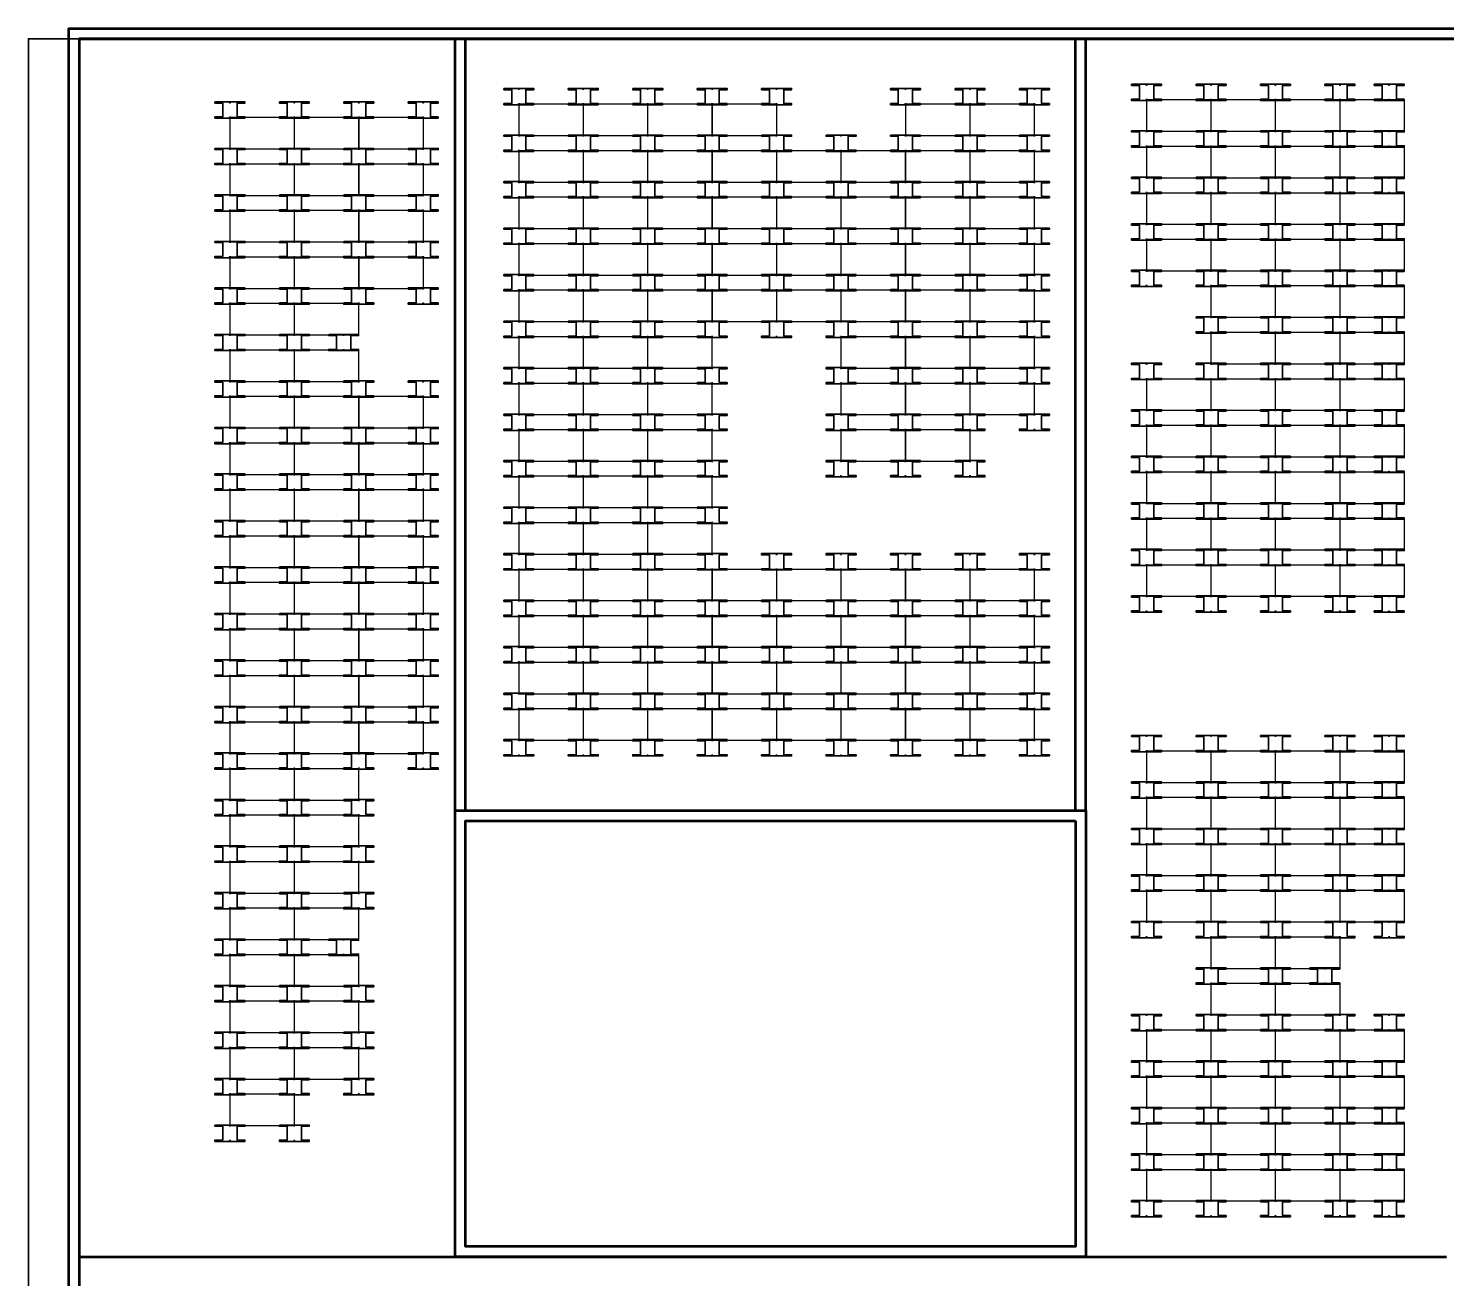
# Model space of a CAD drawing. Header units: inches. Extents: x 3811 to 6882, y 427 to 5058.
# Drawn here: x 3811 to 5517, y 3555 to 5058 of the extents above; entities that cross this region are included whole.
import ezdxf

# ---------------------------------------------------------------- set-up
doc = ezdxf.new("R2010")
doc.units = ezdxf.units.IN
doc.header["$LTSCALE"] = 50
doc.header["$MEASUREMENT"] = 0
for name, color, linetype, lineweight in [('B-BUILDING', 194, 'Continuous', 53), ('CLAMPS', 4, 'Continuous', 9), ('E-PANELS', 140, 'Continuous', 30), ('E3-ECOFEET', 254, 'Continuous', 35), ('IFI PERIMETER', 6, 'FENCE', 35)]:
    doc.layers.add(name, color=color, linetype=linetype, lineweight=lineweight)
doc.styles.get("Standard").update_dxf_attribs({"font": 'arial.ttf'})
doc.linetypes.add('FENCE', pattern='A,0.5,-0.1,["X",Standard,S=0.1,R=0,X=-0.035,Y=-0.05],-0.1', length=0.7)

# ---------------------------------------------------------------- blocks, each defined once
blk = doc.blocks.new('JA 320W 10DEG')
at = {"layer": 'E-PANELS'}
blk.add_lwpolyline([(0, 0), (77.01, 0), (77.01, -38.44), (0, -38.44)], close=True, dxfattribs=at)
blk = doc.blocks.new('*U2')
at = {"layer": 'E3-ECOFEET', "color": 5}
for points in [[(0, 0), (0, -1.5), (9.4, -1.5), (9.4, -18.1), (0, -18.1), (0, -19.6), (36, -19.6), (36, -18.1), (26.6, -18.1), (26.6, -1.5), (36, -1.5), (36, 0), (0, 0)], [(8.8, -8.1), (8.9, -8.1)]]:
    blk.add_lwpolyline(points, dxfattribs=at)
at = {"layer": 'E3-ECOFEET'}
for points in [[(17.2, -1), (17.7, -1), (17.7, -0.5)], [(18.2, -0.5), (18.2, -1), (18.7, -1)], [(17.2, -18.5), (17.7, -18.5), (17.7, -19)], [(18.2, -19), (18.2, -18.5), (18.7, -18.5)]]:
    blk.add_lwpolyline(points, dxfattribs=at)
blk = doc.blocks.new('EF3 Clamp')
at = {"color": 30}
blk.add_circle((1499.1, 687.8), 0.5, dxfattribs=at)
blk = doc.blocks.new('Griswold School')
for points in [[(5601.6, 22902.1), (5601.6, 23386.5), (6601.2, 23386.5), (6601.2, 22420.1), (6783.4, 22420.1), (6783.4, 21469.6), (6580.4, 21469.6), (6580.4, 21045.4), (5839.2, 21045.4), (5839.2, 21093.9), (2152.4, 21093.9), (2152.4, 22786.5), (3403.3, 22786.5), (3403.3, 22763.5), (3618.1, 22763.5), (3618.1, 22787), (5468.6, 22787), (5468.6, 22902.1), (6600.4, 22902.1)], [(2164.9, 22774), (2164.9, 21106.4), (5851.7, 21106.4), (5851.7, 21057.8), (6567.9, 21057.8), (6567.9, 21482.1), (6770.9, 21482.1), (6770.9, 22407.6), (6588.7, 22407.6), (6588.7, 23374), (5614.1, 23374), (5614.1, 22902.1)]]:
    blk.add_lwpolyline(points)
for points in [[(3093.1, 22317.2), (3629.8, 22317.2), (3629.8, 21558.7), (3093.1, 21558.7)], [(3105.6, 22304.8), (3617.3, 22304.8), (3617.3, 21571.2), (3105.6, 21571.2)]]:
    blk.add_lwpolyline(points, close=True)

msp = doc.modelspace()

# ---------------------------------------------------------------- linework, layer by layer
at = {"layer": 'B-BUILDING'}
for p, q in [((3872, 5045.9), (6882.1, 5045.9)), ((4324.3, 4117.7), (4324.3, 5045.9)), ((4336.7, 4117.7), (4336.7, 5045.9)), ((5070.3, 4117.7), (5070.3, 5045.9)), ((5082.8, 4117.7), (5082.8, 5045.9)), ((3872, 3581), (5516.6, 3581))]:
    msp.add_line(p, q, dxfattribs=at)
at = {"layer": 'IFI PERIMETER'}
msp.add_lwpolyline([(3810.9, 448.2), (6882.1, 448.2), (6882.1, 5045.9), (3810.9, 5045.9)], close=True, dxfattribs=at)

# ---------------------------------------------------------------- block references
at = {"layer": 'B-BUILDING', "rotation": 270}
msp.add_blockref('Griswold School', (-17234.4, 7210.8), dxfattribs=at)
at = {"layer": 'CLAMPS'}
for p in [(2918.7, 4279.7), (2962.2, 4279.7), (2996.2, 4279.7), (3039.7, 4279.7), (3073.7, 4279.7), (3117.2, 4279.7), (3151.2, 4279.7), (3194.8, 4279.7), (3349.8, 4279.7), (3383.8, 4279.7), (3427.3, 4279.7), (3461.3, 4279.7), (3504.8, 4279.7), (3673.7, 4284.9), (3717.2, 4284.9), (3751.2, 4284.9), (3794.7, 4284.9), (3828.7, 4284.9), (3872.2, 4284.9), (3906.2, 4284.9), (3931.5, 4284.9), (3965.5, 4284.9), (2571.2, 4263.7), (2614.7, 4263.7), (2648.7, 4263.7), (2692.3, 4263.7), (2726.3, 4263.7), (2769.8, 4263.7), (2918.7, 4241.3), (2962.2, 4241.3), (2996.2, 4241.3), (3039.7, 4241.3), (3073.7, 4241.3), (3117.2, 4241.3), (3151.2, 4241.3), (3194.8, 4241.3), (3349.8, 4241.3), (3383.8, 4241.3), (3427.3, 4241.3), (3461.3, 4241.3), (3504.8, 4241.3), (3673.7, 4246.4), (3717.2, 4246.4), (3751.2, 4246.4), (3794.7, 4246.4), (3828.7, 4246.4), (3872.2, 4246.4), (3906.2, 4246.4), (3931.5, 4246.4), (3965.5, 4246.4), (2571.2, 4225.2), (2614.7, 4225.2), (2648.7, 4225.2), (2692.3, 4225.2), (2726.3, 4225.2), (2769.8, 4225.2), (3673.7, 4228.9), (3717.2, 4228.9), (3751.2, 4228.9), (3794.7, 4228.9), (3828.7, 4228.9), (3872.2, 4228.9), (3906.2, 4228.9), (3931.5, 4228.9), (3965.5, 4228.9), (2571.2, 4207.7), (2614.7, 4207.7), (2648.7, 4207.7), (2692.3, 4207.7), (2726.3, 4207.7), (2769.8, 4207.7), (2918.7, 4223.8), (2962.2, 4223.8), (2996.2, 4223.8), (3039.7, 4223.8), (3073.7, 4223.8), (3117.2, 4223.8), (3151.2, 4223.8), (3194.8, 4223.8), (3228.8, 4223.8), (3272.3, 4223.8), (3306.3, 4223.8), (3349.8, 4223.8), (3383.8, 4223.8), (3427.3, 4223.8), (3461.3, 4223.8), (3504.8, 4223.8), (3673.7, 4190.5), (3717.2, 4190.5), (3751.2, 4190.5), (3794.7, 4190.5), (3828.7, 4190.5), (3872.2, 4190.5), (3906.2, 4190.5), (3931.5, 4190.5), (3965.5, 4190.5), (2918.7, 4185.3), (2962.2, 4185.3), (2996.2, 4185.3), (3039.7, 4185.3), (3073.7, 4185.3), (3117.2, 4185.3), (3151.2, 4185.3), (3194.8, 4185.3), (3228.8, 4185.3), (3272.3, 4185.3), (3306.3, 4185.3), (3349.8, 4185.3), (3383.8, 4185.3), (3427.3, 4185.3), (3461.3, 4185.3), (3504.8, 4185.3), (3673.7, 4173), (3717.2, 4173), (3751.2, 4173), (3794.7, 4173), (3828.7, 4173), (3872.2, 4173), (3906.2, 4173), (3931.5, 4173), (3965.5, 4173), (2571.2, 4169.3), (2614.7, 4169.3), (2648.7, 4169.3), (2692.3, 4169.3), (2726.3, 4169.3), (2769.8, 4169.3), (2918.7, 4167.8), (2962.2, 4167.8), (2996.2, 4167.8), (3039.7, 4167.8), (3073.7, 4167.8), (3117.2, 4167.8), (3151.2, 4167.8), (3194.8, 4167.8), (3228.8, 4167.8), (3272.3, 4167.8), (3306.3, 4167.8), (3349.8, 4167.8), (3383.8, 4167.8), (3427.3, 4167.8), (3461.3, 4167.8), (3504.8, 4167.8), (2571.2, 4151.8), (2614.7, 4151.8), (2648.7, 4151.8), (2692.3, 4151.8), (2726.3, 4151.8), (2769.8, 4151.8), (2918.7, 4129.4), (2962.2, 4129.4), (2996.2, 4129.4), (3039.7, 4129.4), (3073.7, 4129.4), (3117.2, 4129.4), (3151.2, 4129.4), (3194.8, 4129.4), (3228.8, 4129.4), (3272.3, 4129.4), (3306.3, 4129.4), (3349.8, 4129.4), (3383.8, 4129.4), (3427.3, 4129.4), (3461.3, 4129.4), (3504.8, 4129.4), (3673.7, 4134.6), (3717.2, 4134.6), (3751.2, 4134.6), (3794.7, 4134.6), (3828.7, 4134.6), (3872.2, 4134.6), (3906.2, 4134.6), (3931.5, 4134.6), (3965.5, 4134.6), (2571.2, 4113.4), (2614.7, 4113.4), (2648.7, 4113.4), (2692.3, 4113.4), (2726.3, 4113.4), (2769.8, 4113.4), (2918.7, 4111.9), (2962.2, 4111.9), (2996.2, 4111.9), (3039.7, 4111.9), (3073.7, 4111.9), (3117.2, 4111.9), (3151.2, 4111.9), (3194.8, 4111.9), (3228.8, 4111.9), (3272.3, 4111.9), (3306.3, 4111.9), (3349.8, 4111.9), (3383.8, 4111.9), (3427.3, 4111.9), (3461.3, 4111.9), (3504.8, 4111.9), (3673.7, 4117.1), (3717.2, 4117.1), (3751.2, 4117.1), (3794.7, 4117.1), (3828.7, 4117.1), (3872.2, 4117.1), (3906.2, 4117.1), (3931.5, 4117.1), (3965.5, 4117.1), (2571.2, 4095.9), (2614.7, 4095.9), (2648.7, 4095.9), (2692.3, 4095.9), (2726.3, 4095.9), (2769.8, 4095.9), (2918.7, 4073.5), (2962.2, 4073.5), (2996.2, 4073.5), (3039.7, 4073.5), (3073.7, 4073.5), (3117.2, 4073.5), (3151.2, 4073.5), (3194.8, 4073.5), (3228.8, 4073.5), (3272.3, 4073.5), (3306.3, 4073.5), (3349.8, 4073.5), (3383.8, 4073.5), (3427.3, 4073.5), (3461.3, 4073.5), (3504.8, 4073.5), (3673.7, 4078.6), (3717.2, 4078.6), (3751.2, 4078.6), (3794.7, 4078.6), (3828.7, 4078.6), (3872.2, 4078.6), (3906.2, 4078.6), (3931.5, 4078.6), (3965.5, 4078.6), (2571.2, 4057.4), (2614.7, 4057.4), (2648.7, 4057.4), (2692.3, 4057.4), (2726.3, 4057.4), (2769.8, 4057.4), (2918.7, 4056), (2962.2, 4056), (2996.2, 4056), (3039.7, 4056), (3073.7, 4056), (3117.2, 4056), (3151.2, 4056), (3194.8, 4056), (3228.8, 4056), (3272.3, 4056), (3306.3, 4056), (3349.8, 4056), (3383.8, 4056), (3427.3, 4056), (3461.3, 4056), (3504.8, 4056), (3751.2, 4061.1), (3794.7, 4061.1), (3828.7, 4061.1), (3872.2, 4061.1), (3906.2, 4061.1), (3931.5, 4061.1), (3965.5, 4061.1), (2571.2, 4039.9), (2614.7, 4039.9), (2648.7, 4039.9), (2692.3, 4039.9), (2726.3, 4039.9), (3751.2, 4022.7), (3794.7, 4022.7), (3828.7, 4022.7), (3872.2, 4022.7), (3906.2, 4022.7), (3931.5, 4022.7), (3965.5, 4022.7), (2918.7, 4017.5), (2962.2, 4017.5), (2996.2, 4017.5), (3039.7, 4017.5), (3073.7, 4017.5), (3117.2, 4017.5), (3151.2, 4017.5), (3194.8, 4017.5), (3228.8, 4017.5), (3272.3, 4017.5), (3306.3, 4017.5), (3349.8, 4017.5), (3383.8, 4017.5), (3427.3, 4017.5), (3461.3, 4017.5), (3504.8, 4017.5), (3751.2, 4005.2), (3794.7, 4005.2), (3828.7, 4005.2), (3872.2, 4005.2), (3906.2, 4005.2), (3931.5, 4005.2), (3965.5, 4005.2), (2571.2, 4001.5), (2614.7, 4001.5), (2648.7, 4001.5), (2674, 4001.5), (2708, 4001.5), (2918.7, 4000), (2962.2, 4000), (2996.2, 4000), (3039.7, 4000), (3073.7, 4000), (3117.2, 4000), (3306.3, 4000), (3349.8, 4000), (3383.8, 4000), (3427.3, 4000), (3461.3, 4000), (3504.8, 4000), (2571.2, 3984), (2614.7, 3984), (2648.7, 3984), (2674, 3984), (2708, 3984), (2918.7, 3961.6), (2962.2, 3961.6), (2996.2, 3961.6), (3039.7, 3961.6), (3073.7, 3961.6), (3117.2, 3961.6), (3306.3, 3961.6), (3349.8, 3961.6), (3383.8, 3961.6), (3427.3, 3961.6), (3461.3, 3961.6), (3504.8, 3961.6), (3751.2, 3966.8), (3794.7, 3966.8), (3828.7, 3966.8), (3872.2, 3966.8), (3906.2, 3966.8), (3931.5, 3966.8), (3965.5, 3966.8), (2571.2, 3945.6), (2614.7, 3945.6), (2648.7, 3945.6), (2692.3, 3945.6), (2726.3, 3945.6), (2769.8, 3945.6), (2918.7, 3944.1), (2962.2, 3944.1), (2996.2, 3944.1), (3039.7, 3944.1), (3073.7, 3944.1), (3117.2, 3944.1), (3306.3, 3944.1), (3349.8, 3944.1), (3383.8, 3944.1), (3427.3, 3944.1), (3461.3, 3944.1), (3504.8, 3944.1), (3673.7, 3949.3), (3717.2, 3949.3), (3751.2, 3949.3), (3794.7, 3949.3), (3828.7, 3949.3), (3872.2, 3949.3), (3906.2, 3949.3), (3931.5, 3949.3), (3965.5, 3949.3), (2571.2, 3928.1), (2614.7, 3928.1), (2648.7, 3928.1), (2692.3, 3928.1), (2726.3, 3928.1), (2769.8, 3928.1), (2918.7, 3905.7), (2962.2, 3905.7), (2996.2, 3905.7), (3039.7, 3905.7), (3073.7, 3905.7), (3117.2, 3905.7), (3306.3, 3905.7), (3349.8, 3905.7), (3383.8, 3905.7), (3427.3, 3905.7), (3461.3, 3905.7), (3504.8, 3905.7), (3673.7, 3910.8), (3717.2, 3910.8), (3751.2, 3910.8), (3794.7, 3910.8), (3828.7, 3910.8), (3872.2, 3910.8), (3906.2, 3910.8), (3931.5, 3910.8), (3965.5, 3910.8), (2571.2, 3889.6), (2614.7, 3889.6), (2648.7, 3889.6), (2692.3, 3889.6), (2726.3, 3889.6), (2769.8, 3889.6), (2918.7, 3888.2), (2962.2, 3888.2), (2996.2, 3888.2), (3039.7, 3888.2), (3073.7, 3888.2), (3117.2, 3888.2), (3306.3, 3888.2), (3349.8, 3888.2), (3383.8, 3888.2), (3427.3, 3888.2), (3673.7, 3893.3), (3717.2, 3893.3), (3751.2, 3893.3), (3794.7, 3893.3), (3828.7, 3893.3), (3872.2, 3893.3), (3906.2, 3893.3), (3931.5, 3893.3), (3965.5, 3893.3), (2571.2, 3872.1), (2614.7, 3872.1), (2648.7, 3872.1), (2692.3, 3872.1), (2726.3, 3872.1), (2769.8, 3872.1), (2918.7, 3849.7), (2962.2, 3849.7), (2996.2, 3849.7), (3039.7, 3849.7), (3073.7, 3849.7), (3117.2, 3849.7), (3306.3, 3849.7), (3349.8, 3849.7), (3383.8, 3849.7), (3427.3, 3849.7), (3673.7, 3854.9), (3717.2, 3854.9), (3751.2, 3854.9), (3794.7, 3854.9), (3828.7, 3854.9), (3872.2, 3854.9), (3906.2, 3854.9), (3931.5, 3854.9), (3965.5, 3854.9), (2571.2, 3833.7), (2614.7, 3833.7), (2648.7, 3833.7), (2692.3, 3833.7), (2726.3, 3833.7), (2769.8, 3833.7), (2918.7, 3832.2), (2962.2, 3832.2), (2996.2, 3832.2), (3039.7, 3832.2), (3073.7, 3832.2), (3117.2, 3832.2), (3673.7, 3837.4), (3717.2, 3837.4), (3751.2, 3837.4), (3794.7, 3837.4), (3828.7, 3837.4), (3872.2, 3837.4), (3906.2, 3837.4), (3931.5, 3837.4), (3965.5, 3837.4), (2571.2, 3816.2), (2614.7, 3816.2), (2648.7, 3816.2), (2692.3, 3816.2), (2726.3, 3816.2), (2769.8, 3816.2), (3673.7, 3798.9), (3717.2, 3798.9), (3751.2, 3798.9), (3794.7, 3798.9), (3828.7, 3798.9), (3872.2, 3798.9), (3906.2, 3798.9), (3931.5, 3798.9), (3965.5, 3798.9), (2918.7, 3793.8), (2962.2, 3793.8), (2996.2, 3793.8), (3039.7, 3793.8), (3073.7, 3793.8), (3117.2, 3793.8), (3673.7, 3781.5), (3717.2, 3781.5), (3751.2, 3781.5), (3794.7, 3781.5), (3828.7, 3781.5), (3872.2, 3781.5), (3906.2, 3781.5), (3931.5, 3781.5), (3965.5, 3781.5), (2571.2, 3777.7), (2614.7, 3777.7), (2648.7, 3777.7), (2692.3, 3777.7), (2726.3, 3777.7), (2769.8, 3777.7), (2918.7, 3776.3), (2962.2, 3776.3), (2996.2, 3776.3), (3039.7, 3776.3), (3073.7, 3776.3), (3117.2, 3776.3), (2571.2, 3760.3), (2614.7, 3760.3), (2648.7, 3760.3), (2692.3, 3760.3), (2726.3, 3760.3), (2769.8, 3760.3), (2918.7, 3737.9), (2962.2, 3737.9), (2996.2, 3737.9), (3039.7, 3737.9), (3073.7, 3737.9), (3117.2, 3737.9), (3673.7, 3743), (3717.2, 3743), (3751.2, 3743), (3794.7, 3743), (3828.7, 3743), (3872.2, 3743), (3906.2, 3743), (3931.5, 3743), (3965.5, 3743), (2571.2, 3721.8), (2614.7, 3721.8), (2648.7, 3721.8), (2692.3, 3721.8), (2726.3, 3721.8), (2769.8, 3721.8), (2918.7, 3720.4), (2962.2, 3720.4), (2996.2, 3720.4), (3039.7, 3720.4), (3073.7, 3720.4), (3117.2, 3720.4), (3151.2, 3720.4), (3194.8, 3720.4), (3228.8, 3720.4), (3272.3, 3720.4), (3306.3, 3720.4), (3349.8, 3720.4), (3383.8, 3720.4), (3427.3, 3720.4), (3461.3, 3720.4), (3504.8, 3720.4), (3673.7, 3725.5), (3717.2, 3725.5), (3751.2, 3725.5), (3794.7, 3725.5), (3828.7, 3725.5), (3872.2, 3725.5), (3906.2, 3725.5), (3931.5, 3725.5), (3965.5, 3725.5), (2571.2, 3704.3), (2614.7, 3704.3), (2648.7, 3704.3), (2692.3, 3704.3), (2726.3, 3704.3), (2769.8, 3704.3), (2918.7, 3681.9), (2962.2, 3681.9), (2996.2, 3681.9), (3039.7, 3681.9), (3073.7, 3681.9), (3117.2, 3681.9), (3151.2, 3681.9), (3194.8, 3681.9), (3228.8, 3681.9), (3272.3, 3681.9), (3306.3, 3681.9), (3349.8, 3681.9), (3383.8, 3681.9), (3427.3, 3681.9), (3461.3, 3681.9), (3504.8, 3681.9), (3673.7, 3687.1), (3717.2, 3687.1), (3751.2, 3687.1), (3794.7, 3687.1), (3828.7, 3687.1), (3872.2, 3687.1), (3906.2, 3687.1), (3931.5, 3687.1), (3965.5, 3687.1), (2571.2, 3665.9), (2614.7, 3665.9), (2648.7, 3665.9), (2692.3, 3665.9), (2726.3, 3665.9), (2769.8, 3665.9), (2918.7, 3664.4), (2962.2, 3664.4), (2996.2, 3664.4), (3039.7, 3664.4), (3073.7, 3664.4), (3117.2, 3664.4), (3151.2, 3664.4), (3194.8, 3664.4), (3228.8, 3664.4), (3272.3, 3664.4), (3306.3, 3664.4), (3349.8, 3664.4), (3383.8, 3664.4), (3427.3, 3664.4), (3461.3, 3664.4), (3504.8, 3664.4), (2571.2, 3648.4), (2614.7, 3648.4), (2648.7, 3648.4), (2692.3, 3648.4), (2726.3, 3648.4), (2769.8, 3648.4), (2918.7, 3626), (2962.2, 3626), (2996.2, 3626), (3039.7, 3626), (3073.7, 3626), (3117.2, 3626), (3151.2, 3626), (3194.8, 3626), (3228.8, 3626), (3272.3, 3626), (3306.3, 3626), (3349.8, 3626), (3383.8, 3626), (3427.3, 3626), (3461.3, 3626), (3504.8, 3626), (2571.2, 3609.9), (2614.7, 3609.9), (2648.7, 3609.9), (2692.3, 3609.9), (2726.3, 3609.9), (2769.8, 3609.9), (2918.7, 3608.5), (2962.2, 3608.5), (2996.2, 3608.5), (3039.7, 3608.5), (3073.7, 3608.5), (3117.2, 3608.5), (3151.2, 3608.5), (3194.8, 3608.5), (3228.8, 3608.5), (3272.3, 3608.5), (3306.3, 3608.5), (3349.8, 3608.5), (3383.8, 3608.5), (3427.3, 3608.5), (3461.3, 3608.5), (3504.8, 3608.5), (2571.2, 3592.5), (2614.7, 3592.5), (2648.7, 3592.5), (2692.3, 3592.5), (2726.3, 3592.5), (2769.8, 3592.5), (2918.7, 3570), (2962.2, 3570), (2996.2, 3570), (3039.7, 3570), (3073.7, 3570), (3117.2, 3570), (3151.2, 3570), (3194.8, 3570), (3228.8, 3570), (3272.3, 3570), (3306.3, 3570), (3349.8, 3570), (3383.8, 3570), (3427.3, 3570), (3461.3, 3570), (3504.8, 3570), (2571.2, 3554), (2614.7, 3554), (2648.7, 3554), (2692.3, 3554), (2726.3, 3554), (2769.8, 3554), (2918.7, 3552.6), (2962.2, 3552.6), (2996.2, 3552.6), (3039.7, 3552.6), (3073.7, 3552.6), (3117.2, 3552.6), (3151.2, 3552.6), (3194.8, 3552.6), (3228.8, 3552.6), (3272.3, 3552.6), (3306.3, 3552.6), (3349.8, 3552.6), (3383.8, 3552.6), (3427.3, 3552.6), (3461.3, 3552.6), (3504.8, 3552.6), (2571.2, 3536.5), (2614.7, 3536.5), (2648.7, 3536.5), (2692.3, 3536.5), (2726.3, 3536.5), (2769.8, 3536.5), (2918.7, 3514.1), (2962.2, 3514.1), (2996.2, 3514.1), (3039.7, 3514.1), (3073.7, 3514.1), (3117.2, 3514.1), (3151.2, 3514.1), (3194.8, 3514.1), (3228.8, 3514.1), (3272.3, 3514.1), (3306.3, 3514.1), (3349.8, 3514.1), (3383.8, 3514.1), (3427.3, 3514.1), (3461.3, 3514.1), (3504.8, 3514.1), (2571.2, 3498.1), (2614.7, 3498.1), (2648.7, 3498.1), (2692.3, 3498.1), (2726.3, 3498.1), (2769.8, 3498.1), (2918.7, 3496.6), (2962.2, 3496.6), (2996.2, 3496.6), (3039.7, 3496.6), (3073.7, 3496.6), (3639.7, 3501.8), (3673.7, 3501.8), (3717.2, 3501.8), (3751.2, 3501.8), (3794.7, 3501.8), (3828.7, 3501.8), (3872.2, 3501.8), (3906.2, 3501.8), (3931.5, 3501.8), (3965.5, 3501.8), (2571.2, 3480.6), (2614.7, 3480.6), (2648.7, 3480.6), (2692.3, 3480.6), (3639.7, 3463.3), (3673.7, 3463.3), (3717.2, 3463.3), (3751.2, 3463.3), (3794.7, 3463.3), (3828.7, 3463.3), (3872.2, 3463.3), (3906.2, 3463.3), (3931.5, 3463.3), (3965.5, 3463.3), (2571.2, 3442.1), (2614.7, 3442.1), (2648.7, 3442.1), (2692.3, 3442.1), (3639.7, 3445.8), (3673.7, 3445.8), (3717.2, 3445.8), (3751.2, 3445.8), (3794.7, 3445.8), (3828.7, 3445.8), (3872.2, 3445.8), (3906.2, 3445.8), (3931.5, 3445.8), (3965.5, 3445.8), (2571.2, 3424.6), (2614.7, 3424.6), (2648.7, 3424.6), (2692.3, 3424.6), (3639.7, 3407.4), (3673.7, 3407.4), (3717.2, 3407.4), (3751.2, 3407.4), (3794.7, 3407.4), (3828.7, 3407.4), (3872.2, 3407.4), (3906.2, 3407.4), (3931.5, 3407.4), (3965.5, 3407.4), (3639.7, 3389.9), (3673.7, 3389.9), (3717.2, 3389.9), (3751.2, 3389.9), (3794.7, 3389.9), (3828.7, 3389.9), (3872.2, 3389.9), (3906.2, 3389.9), (3931.5, 3389.9), (3965.5, 3389.9), (2571.2, 3386.2), (2614.7, 3386.2), (2648.7, 3386.2), (2692.3, 3386.2), (2571.2, 3368.7), (2614.7, 3368.7), (2648.7, 3368.7), (2692.3, 3368.7), (3639.7, 3351.5), (3673.7, 3351.5), (3717.2, 3351.5), (3751.2, 3351.5), (3794.7, 3351.5), (3828.7, 3351.5), (3872.2, 3351.5), (3906.2, 3351.5), (3931.5, 3351.5), (3965.5, 3351.5), (2571.2, 3330.3), (2614.7, 3330.3), (2648.7, 3330.3), (2692.3, 3330.3), (3639.7, 3334), (3673.7, 3334), (3717.2, 3334), (3751.2, 3334), (3794.7, 3334), (3828.7, 3334), (3872.2, 3334), (3906.2, 3334), (3931.5, 3334), (3965.5, 3334), (2571.2, 3312.8), (2614.7, 3312.8), (2648.7, 3312.8), (2692.3, 3312.8), (3639.7, 3295.5), (3673.7, 3295.5), (3717.2, 3295.5), (3751.2, 3295.5), (3794.7, 3295.5), (3828.7, 3295.5), (3872.2, 3295.5), (3906.2, 3295.5), (3931.5, 3295.5), (3965.5, 3295.5), (2571.2, 3274.3), (2614.7, 3274.3), (2648.7, 3274.3), (2674, 3274.3), (2708, 3274.3), (3751.2, 3278), (3794.7, 3278), (3828.7, 3278), (3872.2, 3278), (3906.2, 3278), (2571.2, 3256.8), (2614.7, 3256.8), (2648.7, 3256.8), (2674, 3256.8), (2708, 3256.8), (3751.2, 3239.6), (3794.7, 3239.6), (3828.7, 3239.6), (3854, 3239.6), (3888, 3239.6), (2571.2, 3218.4), (2614.7, 3218.4), (2648.7, 3218.4), (2692.3, 3218.4), (3751.2, 3222.1), (3794.7, 3222.1), (3828.7, 3222.1), (3854, 3222.1), (3888, 3222.1), (2571.2, 3200.9), (2614.7, 3200.9), (2648.7, 3200.9), (2692.3, 3200.9), (3751.2, 3183.7), (3794.7, 3183.7), (3828.7, 3183.7), (3872.2, 3183.7), (3906.2, 3183.7), (2571.2, 3162.5), (2614.7, 3162.5), (2648.7, 3162.5), (2692.3, 3162.5), (3639.7, 3166.2), (3673.7, 3166.2), (3717.2, 3166.2), (3751.2, 3166.2), (3794.7, 3166.2), (3828.7, 3166.2), (3872.2, 3166.2), (3906.2, 3166.2), (3931.5, 3166.2), (3965.5, 3166.2), (2571.2, 3145), (2614.7, 3145), (2648.7, 3145), (2692.3, 3145), (3639.7, 3127.7), (3673.7, 3127.7), (3717.2, 3127.7), (3751.2, 3127.7), (3794.7, 3127.7), (3828.7, 3127.7), (3872.2, 3127.7), (3906.2, 3127.7), (3931.5, 3127.7), (3965.5, 3127.7), (2571.2, 3106.5), (2614.7, 3106.5), (2648.7, 3106.5), (2692.3, 3106.5), (3639.7, 3110.2), (3673.7, 3110.2), (3717.2, 3110.2), (3751.2, 3110.2), (3794.7, 3110.2), (3828.7, 3110.2), (3872.2, 3110.2), (3906.2, 3110.2), (3931.5, 3110.2), (3965.5, 3110.2), (2571.2, 3089), (2614.7, 3089), (3639.7, 3071.8), (3673.7, 3071.8), (3717.2, 3071.8), (3751.2, 3071.8), (3794.7, 3071.8), (3828.7, 3071.8), (3872.2, 3071.8), (3906.2, 3071.8), (3931.5, 3071.8), (3965.5, 3071.8), (2571.2, 3050.6), (2614.7, 3050.6), (3639.7, 3054.3), (3673.7, 3054.3), (3717.2, 3054.3), (3751.2, 3054.3), (3794.7, 3054.3), (3828.7, 3054.3), (3872.2, 3054.3), (3906.2, 3054.3), (3931.5, 3054.3), (3965.5, 3054.3), (3639.7, 3015.9), (3673.7, 3015.9), (3717.2, 3015.9), (3751.2, 3015.9), (3794.7, 3015.9), (3828.7, 3015.9), (3872.2, 3015.9), (3906.2, 3015.9), (3931.5, 3015.9), (3965.5, 3015.9), (3639.7, 2998.4), (3673.7, 2998.4), (3717.2, 2998.4), (3751.2, 2998.4), (3794.7, 2998.4), (3828.7, 2998.4), (3872.2, 2998.4), (3906.2, 2998.4), (3931.5, 2998.4), (3965.5, 2998.4), (3639.7, 2959.9), (3673.7, 2959.9), (3717.2, 2959.9), (3751.2, 2959.9), (3794.7, 2959.9), (3828.7, 2959.9), (3872.2, 2959.9), (3906.2, 2959.9), (3931.5, 2959.9), (3965.5, 2959.9), (3639.7, 2942.4), (3673.7, 2942.4), (3717.2, 2942.4), (3751.2, 2942.4), (3794.7, 2942.4), (3828.7, 2942.4), (3872.2, 2942.4), (3906.2, 2942.4)]:
    msp.add_blockref('EF3 Clamp', p, dxfattribs=at)
at = {"layer": 'E-PANELS'}
for p in [(4401, 4967.5), (4478.5, 4967.5), (4556.1, 4967.5), (4633.6, 4967.5), (4866.1, 4967.5), (4943.6, 4967.5), (5156, 4972.7), (5233.5, 4972.7), (5311, 4972.7), (5388.5, 4972.7), (4053.6, 4951.5), (4131.1, 4951.5), (4208.6, 4951.5), (5156, 4916.8), (5233.5, 4916.8), (5311, 4916.8), (5388.5, 4916.8), (4053.6, 4895.6), (4131.1, 4895.6), (4208.6, 4895.6), (4401, 4911.6), (4478.5, 4911.6), (4556.1, 4911.6), (4633.6, 4911.6), (4711.1, 4911.6), (4788.6, 4911.6), (4866.1, 4911.6), (4943.6, 4911.6), (4401, 4855.7), (4478.5, 4855.7), (4556.1, 4855.7), (4633.6, 4855.7), (4711.1, 4855.7), (4788.6, 4855.7), (4866.1, 4855.7), (4943.6, 4855.7), (5156, 4860.8), (5233.5, 4860.8), (5311, 4860.8), (5388.5, 4860.8), (4053.6, 4839.6), (4131.1, 4839.6), (4208.6, 4839.6), (4401, 4799.7), (4478.5, 4799.7), (4556.1, 4799.7), (4633.6, 4799.7), (4711.1, 4799.7), (4788.6, 4799.7), (4866.1, 4799.7), (4943.6, 4799.7), (5156, 4804.9), (5233.5, 4804.9), (5311, 4804.9), (5388.5, 4804.9), (4053.6, 4783.7), (4131.1, 4783.7), (4208.6, 4783.7), (4401, 4743.8), (4478.5, 4743.8), (4556.1, 4743.8), (4633.6, 4743.8), (4711.1, 4743.8), (4788.6, 4743.8), (4866.1, 4743.8), (4943.6, 4743.8), (5233.5, 4749), (5311, 4749), (5388.5, 4749), (4053.6, 4727.8), (4131.1, 4727.8), (5233.5, 4693), (5311, 4693), (5388.5, 4693), (4401, 4687.9), (4478.5, 4687.9), (4556.1, 4687.9), (4788.6, 4687.9), (4866.1, 4687.9), (4943.6, 4687.9), (4053.6, 4671.8), (4131.1, 4671.8), (4401, 4631.9), (4478.5, 4631.9), (4556.1, 4631.9), (4788.6, 4631.9), (4866.1, 4631.9), (4943.6, 4631.9), (5156, 4637.1), (5233.5, 4637.1), (5311, 4637.1), (5388.5, 4637.1), (4053.6, 4615.9), (4131.1, 4615.9), (4208.6, 4615.9), (4401, 4576), (4478.5, 4576), (4556.1, 4576), (4788.6, 4576), (4866.1, 4576), (5156, 4581.2), (5233.5, 4581.2), (5311, 4581.2), (5388.5, 4581.2), (4053.6, 4560), (4131.1, 4560), (4208.6, 4560), (5156, 4525.2), (5233.5, 4525.2), (5311, 4525.2), (5388.5, 4525.2), (4053.6, 4504), (4131.1, 4504), (4208.6, 4504), (4401, 4520.1), (4478.5, 4520.1), (4556.1, 4520.1), (5156, 4469.3), (5233.5, 4469.3), (5311, 4469.3), (5388.5, 4469.3), (4401, 4464.1), (4478.5, 4464.1), (4556.1, 4464.1), (4053.6, 4448.1), (4131.1, 4448.1), (4208.6, 4448.1), (4401, 4408.2), (4478.5, 4408.2), (4556.1, 4408.2), (4633.6, 4408.2), (4711.1, 4408.2), (4788.6, 4408.2), (4866.1, 4408.2), (4943.6, 4408.2), (5156, 4413.4), (5233.5, 4413.4), (5311, 4413.4), (5388.5, 4413.4), (4053.6, 4392.2), (4131.1, 4392.2), (4208.6, 4392.2), (4401, 4352.3), (4478.5, 4352.3), (4556.1, 4352.3), (4633.6, 4352.3), (4711.1, 4352.3), (4788.6, 4352.3), (4866.1, 4352.3), (4943.6, 4352.3), (4053.6, 4336.2), (4131.1, 4336.2), (4208.6, 4336.2), (4401, 4296.3), (4478.5, 4296.3), (4556.1, 4296.3), (4633.6, 4296.3), (4711.1, 4296.3), (4788.6, 4296.3), (4866.1, 4296.3), (4943.6, 4296.3), (4053.6, 4280.3), (4131.1, 4280.3), (4208.6, 4280.3), (4401, 4240.4), (4478.5, 4240.4), (4556.1, 4240.4), (4633.6, 4240.4), (4711.1, 4240.4), (4788.6, 4240.4), (4866.1, 4240.4), (4943.6, 4240.4), (4053.6, 4224.4), (4131.1, 4224.4), (4208.6, 4224.4), (5156, 4189.6), (5233.5, 4189.6), (5311, 4189.6), (5388.5, 4189.6), (4053.6, 4168.4), (4131.1, 4168.4), (5156, 4133.7), (5233.5, 4133.7), (5311, 4133.7), (5388.5, 4133.7), (4053.6, 4112.5), (4131.1, 4112.5), (5156, 4077.8), (5233.5, 4077.8), (5311, 4077.8), (5388.5, 4077.8), (4053.6, 4056.6), (4131.1, 4056.6), (5156, 4021.8), (5233.5, 4021.8), (5311, 4021.8), (5388.5, 4021.8), (4053.6, 4000.6), (4131.1, 4000.6), (5233.5, 3965.9), (5311, 3965.9), (4053.6, 3944.7), (4131.1, 3944.7), (5233.5, 3910), (5311, 3910), (4053.6, 3888.8), (4131.1, 3888.8), (5156, 3854), (5233.5, 3854), (5311, 3854), (5388.5, 3854), (4053.6, 3832.8), (4131.1, 3832.8), (5156, 3798.1), (5233.5, 3798.1), (5311, 3798.1), (5388.5, 3798.1), (4053.6, 3776.9), (5156, 3742.1), (5233.5, 3742.1), (5311, 3742.1), (5388.5, 3742.1), (5156, 3686.2), (5233.5, 3686.2), (5311, 3686.2), (5388.5, 3686.2)]:
    msp.add_blockref('JA 320W 10DEG', p, dxfattribs=at)
at = {"layer": 'E3-ECOFEET'}
for p in [(4382.8, 4986.1), (4460.3, 4986.1), (4537.8, 4986.1), (4615.3, 4986.1), (4692.8, 4986.1), (4847.8, 4986.1), (4925.4, 4986.1), (5002.9, 4986.1), (5137.8, 4991.2), (5215.3, 4991.2), (5292.8, 4991.2), (5370.3, 4991.2), (5429.6, 4991.2), (4035.3, 4970), (4112.8, 4970), (4190.3, 4970), (4267.8, 4970), (4382.8, 4930.1), (4460.3, 4930.1), (4537.8, 4930.1), (4615.3, 4930.1), (4692.8, 4930.1), (4770.3, 4930.1), (4847.8, 4930.1), (4925.4, 4930.1), (5002.9, 4930.1), (5137.8, 4935.3), (5215.3, 4935.3), (5292.8, 4935.3), (5370.3, 4935.3), (5429.6, 4935.3), (4035.3, 4914.1), (4112.8, 4914.1), (4190.3, 4914.1), (4267.8, 4914.1), (5137.8, 4879.4), (5215.3, 4879.4), (5292.8, 4879.4), (5370.3, 4879.4), (5429.6, 4879.4), (4382.8, 4874.2), (4460.3, 4874.2), (4537.8, 4874.2), (4615.3, 4874.2), (4692.8, 4874.2), (4770.3, 4874.2), (4847.8, 4874.2), (4925.4, 4874.2), (5002.9, 4874.2), (4035.3, 4858.2), (4112.8, 4858.2), (4190.3, 4858.2), (4267.8, 4858.2), (4382.8, 4818.3), (4460.3, 4818.3), (4537.8, 4818.3), (4615.3, 4818.3), (4692.8, 4818.3), (4770.3, 4818.3), (4847.8, 4818.3), (4925.4, 4818.3), (5002.9, 4818.3), (5137.8, 4823.4), (5215.3, 4823.4), (5292.8, 4823.4), (5370.3, 4823.4), (5429.6, 4823.4), (4035.3, 4802.2), (4112.8, 4802.2), (4190.3, 4802.2), (4267.8, 4802.2), (4382.8, 4762.3), (4460.3, 4762.3), (4537.8, 4762.3), (4615.3, 4762.3), (4692.8, 4762.3), (4770.3, 4762.3), (4847.8, 4762.3), (4925.4, 4762.3), (5002.9, 4762.3), (5137.8, 4767.5), (5215.3, 4767.5), (5292.8, 4767.5), (5370.3, 4767.5), (5429.6, 4767.5), (4035.3, 4746.3), (4112.8, 4746.3), (4190.3, 4746.3), (4267.8, 4746.3), (5215.3, 4711.6), (5292.8, 4711.6), (5370.3, 4711.6), (5429.6, 4711.6), (4382.8, 4706.4), (4460.3, 4706.4), (4537.8, 4706.4), (4615.3, 4706.4), (4692.8, 4706.4), (4770.3, 4706.4), (4847.8, 4706.4), (4925.4, 4706.4), (5002.9, 4706.4), (4035.3, 4690.4), (4112.8, 4690.4), (4172.1, 4690.4), (4382.8, 4650.5), (4460.3, 4650.5), (4537.8, 4650.5), (4615.3, 4650.5), (4770.3, 4650.5), (4847.8, 4650.5), (4925.4, 4650.5), (5002.9, 4650.5), (5137.8, 4655.6), (5215.3, 4655.6), (5292.8, 4655.6), (5370.3, 4655.6), (5429.6, 4655.6), (4035.3, 4634.4), (4112.8, 4634.4), (4190.3, 4634.4), (4267.8, 4634.4), (4382.8, 4594.5), (4460.3, 4594.5), (4537.8, 4594.5), (4615.3, 4594.5), (4770.3, 4594.5), (4847.8, 4594.5), (4925.4, 4594.5), (5002.9, 4594.5), (5137.8, 4599.7), (5215.3, 4599.7), (5292.8, 4599.7), (5370.3, 4599.7), (5429.6, 4599.7), (4035.3, 4578.5), (4112.8, 4578.5), (4190.3, 4578.5), (4267.8, 4578.5), (4382.8, 4538.6), (4460.3, 4538.6), (4537.8, 4538.6), (4615.3, 4538.6), (4770.3, 4538.6), (4847.8, 4538.6), (4925.4, 4538.6), (5137.8, 4543.8), (5215.3, 4543.8), (5292.8, 4543.8), (5370.3, 4543.8), (5429.6, 4543.8), (4035.3, 4522.6), (4112.8, 4522.6), (4190.3, 4522.6), (4267.8, 4522.6), (5137.8, 4487.8), (5215.3, 4487.8), (5292.8, 4487.8), (5370.3, 4487.8), (5429.6, 4487.8), (4382.8, 4482.7), (4460.3, 4482.7), (4537.8, 4482.7), (4615.3, 4482.7), (4035.3, 4466.6), (4112.8, 4466.6), (4190.3, 4466.6), (4267.8, 4466.6), (4382.8, 4426.7), (4460.3, 4426.7), (4537.8, 4426.7), (4615.3, 4426.7), (4692.8, 4426.7), (4770.3, 4426.7), (4847.8, 4426.7), (4925.4, 4426.7), (5002.9, 4426.7), (5137.8, 4431.9), (5215.3, 4431.9), (5292.8, 4431.9), (5370.3, 4431.9), (5429.6, 4431.9), (4035.3, 4410.7), (4112.8, 4410.7), (4190.3, 4410.7), (4267.8, 4410.7), (4382.8, 4370.8), (4460.3, 4370.8), (4537.8, 4370.8), (4615.3, 4370.8), (4692.8, 4370.8), (4770.3, 4370.8), (4847.8, 4370.8), (4925.4, 4370.8), (5002.9, 4370.8), (5137.8, 4376), (5215.3, 4376), (5292.8, 4376), (5370.3, 4376), (5429.6, 4376), (4035.3, 4354.8), (4112.8, 4354.8), (4190.3, 4354.8), (4267.8, 4354.8), (4035.3, 4298.8), (4112.8, 4298.8), (4190.3, 4298.8), (4267.8, 4298.8), (4382.8, 4314.9), (4460.3, 4314.9), (4537.8, 4314.9), (4615.3, 4314.9), (4692.8, 4314.9), (4770.3, 4314.9), (4847.8, 4314.9), (4925.4, 4314.9), (5002.9, 4314.9), (4382.8, 4258.9), (4460.3, 4258.9), (4537.8, 4258.9), (4615.3, 4258.9), (4692.8, 4258.9), (4770.3, 4258.9), (4847.8, 4258.9), (4925.4, 4258.9), (5002.9, 4258.9), (4035.3, 4242.9), (4112.8, 4242.9), (4190.3, 4242.9), (4267.8, 4242.9), (4382.8, 4203), (4460.3, 4203), (4537.8, 4203), (4615.3, 4203), (4692.8, 4203), (4770.3, 4203), (4847.8, 4203), (4925.4, 4203), (5002.9, 4203), (5137.8, 4208.1), (5215.3, 4208.1), (5292.8, 4208.1), (5370.3, 4208.1), (5429.6, 4208.1), (4035.3, 4187), (4112.8, 4187), (4190.3, 4187), (4267.8, 4187), (5137.8, 4152.2), (5215.3, 4152.2), (5292.8, 4152.2), (5370.3, 4152.2), (5429.6, 4152.2), (4035.3, 4131), (4112.8, 4131), (4190.3, 4131), (5137.8, 4096.3), (5215.3, 4096.3), (5292.8, 4096.3), (5370.3, 4096.3), (5429.6, 4096.3), (4035.3, 4075.1), (4112.8, 4075.1), (4190.3, 4075.1), (5137.8, 4040.3), (5215.3, 4040.3), (5292.8, 4040.3), (5370.3, 4040.3), (5429.6, 4040.3), (4035.3, 4019.1), (4112.8, 4019.1), (4190.3, 4019.1), (5137.8, 3984.4), (5215.3, 3984.4), (5292.8, 3984.4), (5370.3, 3984.4), (5429.6, 3984.4), (4035.3, 3963.2), (4112.8, 3963.2), (4172.1, 3963.2), (5215.3, 3928.5), (5292.8, 3928.5), (5352, 3928.5), (4035.3, 3907.3), (4112.8, 3907.3), (4190.3, 3907.3), (5137.8, 3872.5), (5215.3, 3872.5), (5292.8, 3872.5), (5370.3, 3872.5), (5429.6, 3872.5), (4035.3, 3851.3), (4112.8, 3851.3), (4190.3, 3851.3), (5137.8, 3816.6), (5215.3, 3816.6), (5292.8, 3816.6), (5370.3, 3816.6), (5429.6, 3816.6), (4035.3, 3795.4), (4112.8, 3795.4), (4190.3, 3795.4), (5137.8, 3760.7), (5215.3, 3760.7), (5292.8, 3760.7), (5370.3, 3760.7), (5429.6, 3760.7), (4035.3, 3739.5), (4112.8, 3739.5), (5137.8, 3704.7), (5215.3, 3704.7), (5292.8, 3704.7), (5370.3, 3704.7), (5429.6, 3704.7), (5137.8, 3648.8), (5215.3, 3648.8), (5292.8, 3648.8), (5370.3, 3648.8), (5429.6, 3648.8)]:
    msp.add_blockref('*U2', p, dxfattribs=at)

doc.saveas('drawing.dxf')
